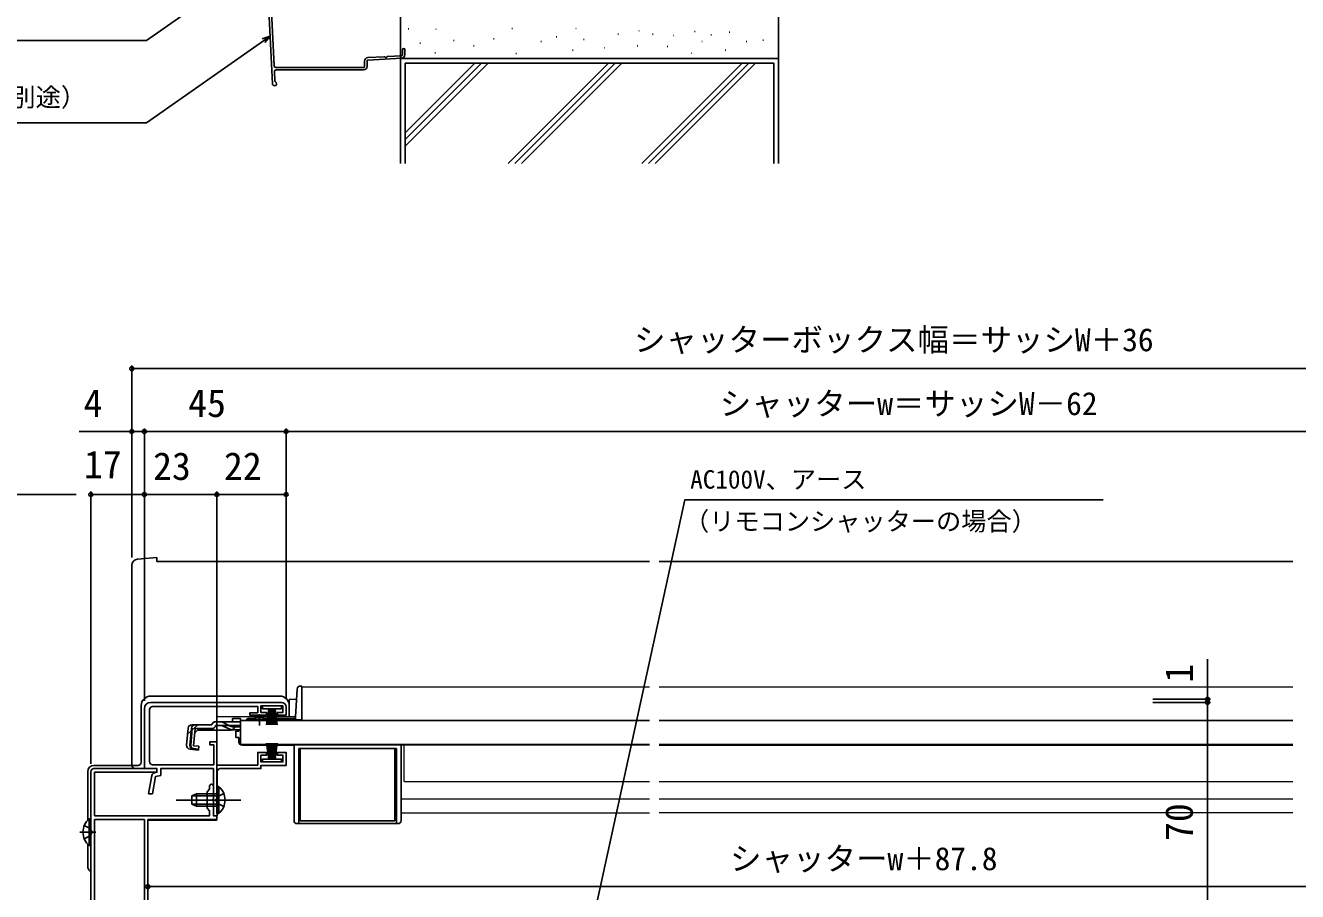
# Model space of a CAD drawing. Units: millimetres, scale not verified. Extents: x -525 to 525, y -783 to 778.
# Drawn here: x -275.8 to 128.1, y -506.8 to -231.7 of the extents above; entities that cross this region are included whole.
import ezdxf
from ezdxf.enums import TextEntityAlignment as Align

# ---------------------------------------------------------------- set-up
doc = ezdxf.new("R2010")
doc.units = ezdxf.units.MM
doc.header["$LTSCALE"] = 4
for name, color, linetype in [('0-2_YKK_11', 7, 'Continuous'), ('0-5_YKK_13', 4, 'Continuous'), ('0-7_YKK_D', 6, 'Continuous'), ('0-9_YSS_K', 3, 'Continuous'), ('0-A_YSS_KE', 3, 'Continuous')]:
    doc.layers.add(name, color=color, linetype=linetype)
doc.layers.add('0-4_YKK_12', color=2, linetype='Continuous', lineweight=18)
doc.styles.add('ＭＳ ゴシック', font='')
doc.styles.get('ＭＳ ゴシック').set_extended_font_data('MS Gothic')

msp = doc.modelspace()

# ---------------------------------------------------------------- linework, layer by layer
at = {"layer": '0-2_YKK_11'}
for p, q in [((-194.5, -446.699), (-236, -446.699)), ((-236.4, -465.499), (-236.4, -448.999))]:
    msp.add_line(p, q, dxfattribs=at)
for points in [[(-235.4, -447.999), (-202, -447.999), (-202, -449.999), (-204.5, -449.999), (-204.5, -450.799), (-199.25, -450.799), (-199.25, -449.899), (-201, -449.899), (-201, -447.799), (-194, -447.799), (-194, -449.899), (-195.75, -449.899), (-195.75, -450.799), (-193, -450.799), (-193, -448.199)], [(-238, -448.699), (-238, -467.699), (-234, -467.699), (-234, -468.899), (-234.83, -469.065)], [(-213.9, -467.699), (-201, -467.699), (-201, -466.699), (-193, -466.699), (-193, -462.599), (-195.75, -462.599), (-195.75, -463.499), (-194, -463.499), (-194, -465.599), (-201, -465.599), (-201, -463.499), (-199.25, -463.499), (-199.25, -462.599), (-202, -462.599), (-202, -466.599), (-215, -466.599), (-215, -459.199), (-217.2, -459.199), (-217.2, -460.199), (-216, -460.199), (-216, -466.499), (-235.4, -466.499)], [(-217.3, -473.299), (-217.3, -474.299), (-218.1, -475.099), (-218.1, -480.299), (-217.3, -481.099), (-217.3, -482.699), (-253.8, -482.699), (-253.8, -468.899), (-234, -468.899), (-234, -467.699), (-254, -467.699)], [(-235.619, -469.872), (-236.646, -475.699), (-235.428, -475.699), (-234.461, -470.215), (-232.8, -469.882), (-232.8, -467.699), (-216.1, -467.699), (-216.1, -482.699), (-214.9, -482.699), (-214.9, -478.157), (-215.02, -477.974), (-215.02, -477.424), (-214.9, -477.24), (-214.9, -468.699)], [(-255, -468.699), (-255, -573.699), (-275, -573.699), (-275, -575.699), (-274.3, -575.699), (-274.3, -574.899), (-262.7, -574.899), (-262.7, -575.699), (-262.3, -575.699), (-262, -575.399), (-261.7, -575.099), (-255.3, -575.099), (-255, -575.399), (-254.7, -575.699), (-253.8, -575.699), (-253.8, -571.699), (-234.9, -571.699)], [(-234.9, -563.699), (-236.9, -563.699), (-236.9, -483.899), (-215, -483.899), (-215, -482.699), (-216.1, -482.699), (-216.1, -478.157), (-216.22, -477.974), (-216.22, -477.424), (-216.1, -477.24), (-216.1, -473.299)]]:
    msp.add_lwpolyline(points, dxfattribs=at)
msp.add_lwpolyline([(-238, -483.899), (-238, -570.499), (-253.8, -570.499), (-253.8, -483.899)], close=True, dxfattribs=at)
for centre, radius, start, end in [((-236, -448.699), 2, 90.00001, 179.99999), ((-235.4, -448.999), 1, 90.00001, 179.99999), ((-194.5, -448.199), 1.5, 0.00001, 89.99999), ((-254, -468.699), 1, 90.00001, 179.99999), ((-235.4, -465.499), 1, 180.00001, 269.99999), ((-213.9, -468.699), 1, 90.00001, 179.99999), ((-234.634, -470.045), 1, 101.3099, 169.99997), ((-216.7, -473.299), 0.6, 359.99999, 180.00001)]:
    msp.add_arc(centre, radius, start, end, dxfattribs=at)
at = {"layer": '0-4_YKK_12'}
for p, q in [((-187.999, -441.799), (-77.6, -441.799)), ((-187.999, -441.799), (-187.999, -452.102)), ((-74.6, -441.799), (126.601, -441.799)), ((-192, -445.697), (-192, -451.197)), ((-192, -445.697), (-189.68, -445.697)), ((-215, -451.197), (-189.968, -451.197)), ((-215, -452.819), (-215, -451.197)), ((-207.501, -452.299), (-204.251, -452.299)), ((-215, -459.199), (-215, -455.519)), ((-205.999, -460.099), (-205.999, -460.299)), ((-77.6, -460.299), (-205.999, -460.299)), ((-155.499, -471.795), (-155.499, -460.299)), ((-74.6, -460.299), (126.601, -460.299)), ((-215, -477.984), (-215, -468.199)), ((-155.499, -471.795), (-77.6, -471.795)), ((-74.6, -471.795), (126.601, -471.795)), ((-156.499, -477.299), (-77.6, -477.299)), ((-74.6, -477.299), (126.601, -477.299)), ((-215, -484.199), (-236.9, -484.199)), ((-215, -484.199), (-215, -482.622)), ((-156.499, -481.799), (-77.6, -481.799)), ((126.601, -481.799), (-74.6, -481.799))]:
    msp.add_line(p, q, dxfattribs=at)
at = {"layer": '0-5_YKK_13'}
for p, q in [((-242.001, -403.231), (-242.001, -466.699)), ((-234.001, -400.699), (-240.176, -401.239)), ((-74.6, -401.999), (126.601, -401.999)), ((-189.977, -451.325), (-189.511, -442.446)), ((-188.513, -441.499), (-188.001, -441.499)), ((-188.001, -441.499), (-188.001, -452.299)), ((-239, -465.699), (-239, -447.699)), ((-195.001, -444.699), (-236, -444.699)), ((-192, -451.197), (-192, -447.699)), ((-207.501, -451.819), (-207.501, -452.819)), ((-205.509, -452.299), (-204.251, -452.299)), ((-205.009, -451.799), (-203.375, -451.799)), ((-204.251, -452.499), (-204.251, -452.166)), ((-204.251, -452.166), (-198.751, -452.166)), ((-201.501, -454.019), (-201.501, -450.395)), ((-199.628, -451.799), (-190.476, -451.799)), ((-198.5, -448.699), (-199.2, -453.799)), ((-198.8, -453.799), (-198.3, -448.699)), ((-198.751, -452.499), (-198.751, -452.166)), ((-198.751, -452.299), (-190.001, -452.299)), ((-198.1, -448.699), (-198.45, -453.799)), ((-198.15, -453.799), (-197.9, -448.699)), ((-197.7, -448.699), (-197.9, -453.799)), ((-197.5, -448.699), (-197.5, -453.799)), ((-197.3, -448.699), (-197.1, -453.799)), ((-196.85, -453.799), (-197.1, -448.699)), ((-196.9, -448.699), (-196.55, -453.799)), ((-196.2, -453.799), (-196.7, -448.699)), ((-196.5, -448.699), (-195.8, -453.799)), ((-190.001, -451.47), (-190.001, -452.224)), ((-188.001, -452.224), (-190.001, -452.224)), ((-188.001, -452.299), (-190.001, -452.299)), ((-224.122, -454.914), (-224.592, -460.286)), ((-221.026, -453.819), (-224.288, -456.807)), ((-223.556, -460.377), (-223.078, -454.914)), ((-222.8, -454.904), (-223.279, -460.378)), ((-222.8, -454.904), (-223.089, -454.875)), ((-222.927, -453.819), (-216.569, -453.819)), ((-222.361, -460.482), (-221.883, -455.019)), ((-221.105, -455.519), (-221.998, -456.337)), ((-221.883, -455.019), (-216.569, -455.019)), ((-221.105, -455.519), (-210.901, -455.519)), ((-216.569, -453.819), (-216.54, -453.708)), ((-213.872, -454.019), (-215.386, -454.019)), ((-215.381, -452.819), (-213.934, -452.819)), ((-213.934, -452.819), (-207.501, -452.819)), ((-207.501, -454.019), (-213.872, -454.019)), ((-213.018, -454.21), (-210.907, -455.207)), ((-210.95, -454.17), (-212.975, -453.064)), ((-210.053, -455.398), (-207.501, -455.398)), ((-209.991, -454.415), (-207.501, -454.415)), ((-207.999, -455.799), (-208.999, -455.799)), ((-208.999, -457.799), (-208.999, -455.799)), ((-207.999, -455.398), (-207.999, -455.799)), ((-207.501, -452.499), (-77.6, -452.499)), ((-207.501, -452.819), (-207.501, -452.589)), ((-204.251, -452.499), (-198.751, -452.499)), ((-74.6, -452.499), (126.601, -452.499)), ((-207.999, -457.799), (-208.999, -457.799)), ((-207.999, -457.799), (-207.999, -459.299)), ((-206.999, -460.299), (-190.499, -460.299)), ((-205.999, -460.099), (-205.999, -460.299)), ((-198.5, -464.695), (-199.2, -459.595)), ((-198.8, -459.595), (-198.3, -464.695)), ((-198.1, -464.695), (-198.45, -459.595)), ((-198.15, -459.595), (-197.9, -464.695)), ((-197.7, -464.695), (-197.9, -459.595)), ((-197.5, -464.695), (-197.5, -459.595)), ((-197.3, -464.695), (-197.1, -459.595)), ((-196.85, -459.595), (-197.1, -464.695)), ((-196.9, -464.695), (-196.55, -459.595)), ((-196.2, -459.595), (-196.7, -464.695)), ((-196.5, -464.695), (-195.8, -459.595)), ((-190.499, -484.199), (-190.499, -460.299)), ((-156.499, -484.199), (-156.499, -460.299)), ((-74.6, -460.099), (126.601, -460.099)), ((-223.501, -461.586), (-220.772, -461.825)), ((-220.747, -461.536), (-222.464, -461.363)), ((-222.361, -460.482), (-220.667, -460.63)), ((-220.667, -460.63), (-220.772, -461.825)), ((-188.999, -485.199), (-188.999, -461.299)), ((-188.999, -461.299), (-157.999, -461.299)), ((-157.999, -485.199), (-157.999, -461.299)), ((-254, -466.699), (-240, -466.699)), ((-241.001, -467.699), (-238.001, -467.699)), ((-238.001, -467.699), (-238.001, -467.399)), ((-256, -484.111), (-256, -468.699)), ((-221.5, -475.699), (-222.9, -476.399)), ((-222.9, -476.399), (-222.9, -478.999)), ((-222.809, -476.353), (-214.9, -476.353)), ((-221.5, -479.699), (-221.5, -475.699)), ((-214.9, -473.449), (-214.9, -479.699)), ((-214.9, -473.449), (-214.391, -473.449)), ((-214.391, -473.449), (-214.391, -479.699)), ((-214.391, -481.949), (-214.391, -475.699)), ((-207.4, -477.699), (-227.9, -477.699)), ((-221.5, -479.699), (-222.9, -478.999)), ((-222.809, -479.044), (-214.9, -479.044)), ((-221.5, -479.699), (-214.9, -479.699)), ((-255.509, -483.649), (-255.509, -492.149)), ((-255, -483.649), (-255.509, -483.649)), ((-255, -483.649), (-255, -492.149)), ((-214.9, -481.949), (-214.391, -481.949)), ((-258.491, -487.899), (-253.405, -487.899)), ((-255, -485.899), (-255, -489.899)), ((-189.499, -485.199), (-157.499, -485.199)), ((-256, -498.699), (-256, -491.686)), ((-255, -492.149), (-255.509, -492.149))]:
    msp.add_line(p, q, dxfattribs=at)
for points in [[(-234.001, -400.699), (-234.001, -401.999), (-77.6, -401.999)], [(-207.501, -451.819), (-210.001, -451.819), (-210.001, -452.819)], [(-207.501, -452.499), (-207.501, -460.099), (-77.6, -460.099)], [(-214.9, -481.949), (-214.9, -475.699), (-221.5, -475.699)], [(-212.804, -475.624), (-214.711, -476.554), (-215.32, -477.699)], [(-212.804, -479.774), (-214.711, -478.844), (-215.32, -477.699)], [(-257.096, -485.824), (-255.189, -486.754), (-254.58, -487.899)], [(-257.096, -489.974), (-255.189, -489.044), (-254.58, -487.899)]]:
    msp.add_lwpolyline(points, dxfattribs=at)
for points in [[(-194.5, -447.799), (-194.5, -448.699), (-200.5, -448.699), (-200.5, -447.799)], [(-158.499, -484.299), (-158.499, -461.299), (-188.499, -461.299), (-188.499, -484.299)], [(-194.5, -465.595), (-194.5, -464.695), (-200.5, -464.695), (-200.5, -465.595)]]:
    msp.add_lwpolyline(points, close=True, dxfattribs=at)
for centre, radius, start, end in [((-240.001, -403.231), 2, 95, 180), ((-188.513, -442.499), 1, 90, 177), ((-236, -447.699), 3, 90, 180), ((-195, -447.699), 3, 0, 90), ((-205.009, -452.299), 0.5, 90, 178), ((-201.501, -457.499), 6, 62.72039, 117.27961), ((-190.476, -451.299), 0.5, 270, 357), ((-222.927, -455.019), 1.2, 90, 175), ((-221.883, -455.019), 1.2, 90, 175), ((-216.569, -453.819), 1.2, 270, 350.40593), ((-215.381, -454.019), 1.2, 90, 165), ((-213.934, -454.819), 2, 61.34821, 90), ((-213.872, -456.019), 2, 64.72727, 90), ((-209.991, -452.415), 2, 241.34821, 270), ((-210.053, -453.398), 2, 244.72727, 270), ((-210.901, -453.619), 1.9, 270, 291.09634), ((-210.901, -453.619), 1.9, 291.09634, 347.8468), ((-223.397, -460.391), 1.2, 175, 265), ((-222.361, -460.482), 1.2, 175, 265), ((-222.373, -460.458), 0.91, 175, 264.23615), ((-206.999, -459.299), 1, 180, 270), ((-254, -468.699), 2, 90, 180), ((-241.001, -466.699), 1, 180, 270), ((-240, -465.699), 1, 270, 0), ((-217.931, -477.699), 5.531, 309.79413, 50.20587), ((-251.969, -487.899), 5.531, 129.79413, 230.20587), ((-189.499, -484.199), 1, 180, 270), ((-157.499, -484.199), 1, 270, 0), ((-254, -498.699), 2, 180, 239.99939)]:
    msp.add_arc(centre, radius, start, end, dxfattribs=at)
at = {"layer": '0-7_YKK_D'}
for p, q in [((-242.001, -400.731), (-242.001, -339.699)), ((294.001, -340.699), (-242.001, -340.699)), ((-242.001, -400.731), (-242.001, -359.699)), ((-238, -446.199), (-238, -359.699)), ((-238, -446.199), (-238, -359.699)), ((-238, -446.199), (-238, -359.699)), ((-193, -360.699), (-238, -360.699)), ((-193, -360.699), (-238, -360.699)), ((-193, -445.699), (-193, -359.699)), ((-193, -445.699), (-193, -359.699)), ((-193, -445.699), (-193, -359.699)), ((-193, -360.699), (245, -360.699)), ((-255, -466.199), (-255, -379.699)), ((-255, -380.699), (-238, -380.699)), ((-238, -446.199), (-238, -379.699)), ((-238, -446.199), (-238, -379.699)), ((-238, -446.199), (-238, -379.699)), ((-238, -380.699), (-215, -380.699)), ((-238, -380.699), (-215, -380.699)), ((-215, -479.899), (-215, -379.699)), ((-215, -479.899), (-215, -379.699)), ((-215, -479.899), (-215, -379.699)), ((-215, -481.999), (-215, -379.699)), ((-193, -380.699), (-215, -380.699)), ((-193, -380.699), (-215, -380.699)), ((-193, -445.699), (-193, -379.699)), ((-193, -445.699), (-193, -379.699)), ((99.5, -445.697), (99.5, -432.984)), ((82.181, -445.697), (100.5, -445.697)), ((82.181, -446.699), (100.5, -446.699)), ((82.181, -446.699), (100.5, -446.699)), ((99.5, -446.699), (99.5, -445.697)), ((99.5, -446.699), (99.5, -449.249)), ((99.5, -516.699), (99.5, -446.699)), ((288.9, -505.199), (-236.9, -505.199))]:
    msp.add_line(p, q, dxfattribs=at)
for points in [[(-158.799, -181.548), (-160.888, -183.011), (-237.36, -236.557), (-321.68, -236.557)], [(-198.093, -235.109), (-200.182, -236.572), (-237.36, -262.605), (-321.68, -262.605)], [(-200.574, -236.012), (-198.093, -235.109), (-199.79, -237.132)], [(-238, -360.699), (-242.001, -360.699), (-258.67, -360.699)], [(-359.5, -450.609), (-358.84, -448.146), (-340.767, -380.699), (-259.678, -380.699)], [(-109.5, -579.698), (-108.956, -577.207), (-66.401, -382.351), (66.399, -382.351)]]:
    msp.add_lwpolyline(points, dxfattribs=at)
for centre in [(-242.001, -340.699), (-242.001, -360.699), (-238, -360.699), (-238, -360.699), (-238, -360.699), (-193, -360.699), (-193, -360.699), (-193, -360.699), (-255, -380.699), (-238, -380.699), (-238, -380.699), (-238, -380.699), (-215, -380.699), (-215, -380.699), (-215, -380.699), (-215, -380.699), (-193, -380.699), (-193, -380.699), (99.5, -445.697), (99.5, -446.699), (99.5, -446.699), (-236.9, -505.199)]:
    msp.add_circle(centre, 0.637, dxfattribs=at)
at = {"layer": '0-9_YSS_K'}
for p, q in [((-154.238, -232.819), (-154.038, -232.819)), ((-145.521, -232.962), (-145.321, -232.962)), ((-121.37, -232.676), (-121.17, -232.676)), ((-101.077, -232.676), (-100.877, -232.676)), ((-81.07, -233.391), (-80.87, -233.391)), ((-63.35, -233.677), (-63.15, -233.677)), ((-52.346, -233.82), (-52.146, -233.82)), ((-150.524, -237.385), (-150.324, -237.385)), ((-139.848, -236.519), (-139.648, -236.519)), ((-133.517, -238.25), (-133.317, -238.25)), ((-127.153, -235.942), (-126.953, -235.942)), ((-112.148, -236.808), (-111.948, -236.808)), ((-107.222, -235.391), (-107.022, -235.391)), ((-98.587, -236.231), (-98.387, -236.231)), ((-87.644, -234.534), (-87.444, -234.534)), ((-81.563, -238.251), (-81.363, -238.251)), ((-76.64, -234.534), (-76.44, -234.534)), ((-70.067, -234.963), (-69.867, -234.963)), ((-61.077, -236.808), (-60.877, -236.808)), ((-58.205, -234.677), (-58.005, -234.677)), ((-46.938, -236.808), (-46.738, -236.808)), ((-41.628, -236.392), (-41.428, -236.392)), ((-145.807, -240.393), (-145.607, -240.393)), ((-120.084, -240.679), (-119.884, -240.679)), ((-102.078, -239.536), (-101.878, -239.536)), ((-92.074, -238.821), (-91.874, -238.821)), ((-72.067, -238.393), (-71.867, -238.393)), ((-64.35, -240.536), (-64.15, -240.536)), ((-53.632, -239.536), (-53.432, -239.536)), ((-155.199, -275.525), (-155.199, -243.7)), ((-38.199, -243.7), (-155.199, -243.7)), ((-155.199, -270.042), (-128.857, -243.7)), ((-155.199, -267.921), (-130.978, -243.7)), ((-155.199, -265.799), (-133.099, -243.7)), ((-90.673, -243.7), (-122.498, -275.525)), ((-120.377, -275.525), (-88.551, -243.7)), ((-86.43, -243.7), (-118.255, -275.525)), ((-80.072, -275.525), (-48.246, -243.7)), ((-77.95, -275.525), (-46.125, -243.7)), ((-75.829, -275.525), (-44.004, -243.7)), ((-38.199, -275.525), (-38.199, -243.7))]:
    msp.add_line(p, q, dxfattribs=at)
at = {"layer": '0-A_YSS_KE'}
for p, q in [((-198.715, -222.673), (-197.336, -250.255)), ((-197.902, -222.903), (-196.818, -244.582)), ((-161.831, -241.652), (-167.066, -241.943)), ((-167.021, -242.742), (-156.334, -242.148)), ((-156.379, -241.349), (-160.793, -241.594)), ((-156.699, -242.2), (-156.699, -275.525)), ((-36.699, -242.2), (-156.699, -242.2)), ((-156.699, -242.2), (-36.699, -242.2)), ((-156.095, -239.49), (-156.095, -241.05)), ((-155.295, -241.05), (-155.295, -239.49)), ((-36.699, -275.525), (-36.699, -242.2)), ((-168.405, -245.057), (-196.319, -245.058)), ((-196.229, -245.858), (-168.405, -245.857)), ((-168.105, -243.041), (-168.105, -244.757)), ((-167.305, -244.757), (-167.305, -243.041)), ((-196.728, -246.382), (-196.579, -249.364)), ((-196.655, -250.872), (-196.686, -250.872))]:
    msp.add_line(p, q, dxfattribs=at)
msp.add_lwpolyline([(-36.699, -242.2), (-36.699, -222.2), (-156.699, -222.2), (-156.699, -243.1)], dxfattribs=at)
for centre, radius, start, end in [((-167.005, -243.041), 1.1, 93.17993, 180), ((-161.814, -241.952), 0.3, 33.17993, 93.17993), ((-161.312, -241.623), 0.3, 213.17993, 333.17993), ((-160.777, -241.894), 0.3, 93.17993, 153.17993), ((-156.395, -241.05), 0.3, 273.17993, 360), ((-156.395, -241.05), 1.1, 273.17993, 360), ((-155.695, -239.49), 0.4, 0, 180), ((-196.319, -244.558), 0.5, 182.86244, 270.00009), ((-196.229, -246.358), 0.5, 90.00009, 182.86244), ((-168.405, -244.757), 1.1, 270, 360), ((-168.405, -244.757), 0.3, 270, 360), ((-167.005, -243.041), 0.3, 93.17993, 180), ((-196.686, -250.222), 0.65, 182.86244, 270), ((-196.655, -250.222), 0.65, 270, 0.00003), ((-196.279, -249.349), 0.3, 182.86244, 246.73494), ((-196.655, -250.222), 0.65, 0.00003, 66.73494)]:
    msp.add_arc(centre, radius, start, end, dxfattribs=at)

# ---------------------------------------------------------------- texts
at = {"layer": '0-7_YKK_D', "style": 'ＭＳ ゴシック'}
for s, height, p in [('通気水切（別途）', 5.865, (-320.51, -259.213)), ('シャッターボックス幅＝サッシW＋36', 7.331, (-82.551, -337.392)), ('4', 8.798, (-257.283, -358.699)), ('45', 8.798, (-224.091, -358.699)), ('45', 8.798, (-224.091, -358.699)), ('シャッターw＝サッシW－62', 7.331, (-55.335, -357.676)), ('17', 8.798, (-257.161, -378.187)), ('23', 8.798, (-235.227, -378.699)), ('23', 8.798, (-235.227, -378.699)), ('22', 8.798, (-212.727, -378.699)), ('22', 8.798, (-212.727, -378.699)), ('AC100V、アース', 5.865, (-64.711, -380.58)), ('（リモコンシャッターの場合）', 5.865, (-66.665, -393.88)), ('シャッターw＋87.8', 7.331, (-52.083, -502.176))]:
    msp.add_text(s, height=height, dxfattribs=at).set_placement(p, align=Align.BOTTOM_LEFT)
for s, p in [('1', (97.5, -440.438)), ('70', (97.5, -490.699))]:
    msp.add_text(s, height=8.798, rotation=90, dxfattribs=at).set_placement(p, align=Align.BOTTOM_LEFT)

doc.saveas('drawing.dxf')
